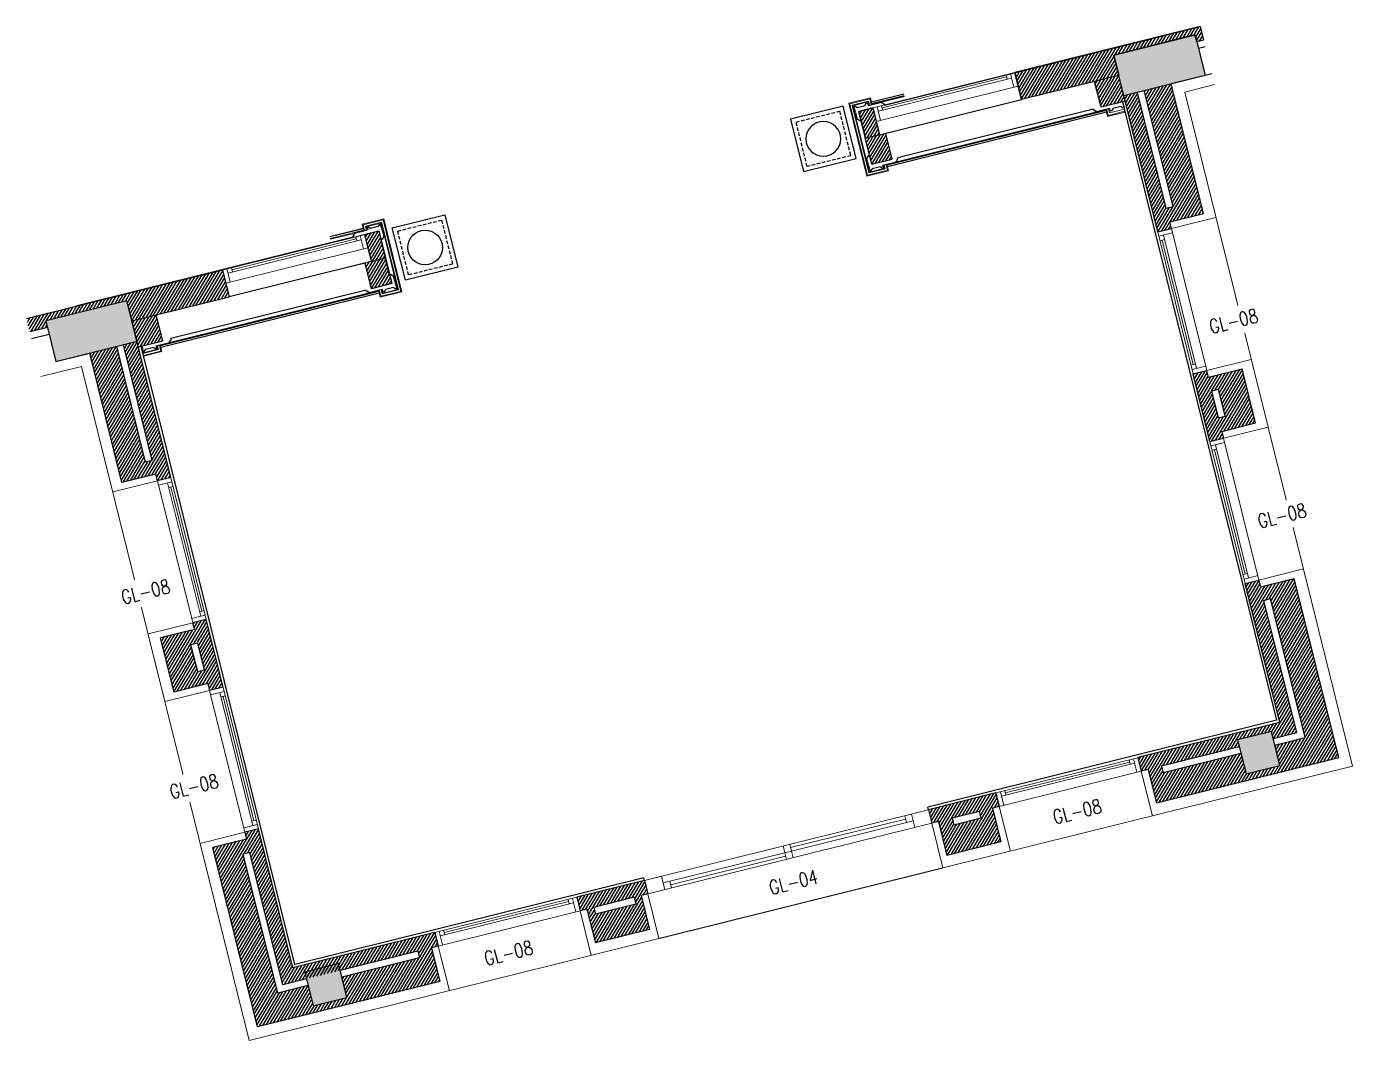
# Model space of a CAD drawing. Header units: inches. Extents: x 122939 to 389145, y 29603 to 574065.
# Drawn here: x 346258 to 355775, y 457608 to 464887 of the extents above; entities that cross this region are included whole.
import ezdxf
from ezdxf.enums import TextEntityAlignment as Align

# ---------------------------------------------------------------- set-up
doc = ezdxf.new("R2010")
doc.units = ezdxf.units.IN
doc.header["$MEASUREMENT"] = 0
doc.set_wipeout_variables(frame=1)
doc.linetypes.add('HIDDEN', pattern=[0.375, 0.25, -0.125])
for name, color, linetype, lineweight in [('A-DOOR', 134, 'Continuous', 18), ('A-GLAZ', 134, 'Continuous', 18), ('A-GLAZ-IDEN', 3, 'Continuous', 18), ('A-WALL-TILE', 8, 'Continuous', 9), ('GRC Hatch', 253, 'Continuous', 0), ('Marble', 6, 'Continuous', 0), ('XREF-V2-FF_COLS$0$A-COLS-PATT', 253, 'Continuous', 20)]:
    doc.layers.add(name, color=color, linetype=linetype, lineweight=lineweight)
for name, color, linetype in [('A-Plaster', 2, 'Continuous'), ('A-WALL', 7, 'Continuous'), ('column', 3, 'Continuous'), ('CQ Wall hatch_CHB', 8, 'Continuous'), ('gypsum', 31, 'Continuous'), ('Layer1', 1, 'Continuous'), ('Layer2', 2, 'Continuous'), ('Layer7', 8, 'Continuous')]:
    doc.layers.add(name, color=color, linetype=linetype)
doc.styles.add('TXT2', font='romans.shx', dxfattribs={"width": 0.9})
pattern_1 = [(238.9714232829852, (335559.538989674, 356396.1628943492), (16.06706840326385, -9.664978682068586), [])]
pattern_2 = [(238.9714232829857, (335559.538989674, 356396.1628943492), (16.06706840326394, -9.66497868206845), [])]

# ---------------------------------------------------------------- blocks, each defined once
blk = doc.blocks.new('TAG-WIN')
at = {"color": 1}
blk.add_wipeout([(-3.3414880591262914, -7.105427357601002e-15), (3.3414880591262026, -7.105427357601002e-15), (4.503754163611903, 2.0131039448843), (3.3414880591262026, 3.999999999999993), (-3.3414880591262914, 3.999999999999993), (-4.496188597505579, 1.999999999999993)], dxfattribs=at)
at = {"color": 2, "style": 'TXT2', "width": 0.8}
blk.add_attdef('AW01', text='', height=2, dxfattribs=at).set_placement((0, 1.999999999999993), align=Align.MIDDLE)
blk = doc.blocks.new('post top')
at = {"layer": 'Layer7'}
h = blk.add_hatch(dxfattribs=at)
h.set_pattern_fill('ANSI31', color=256, scale=100, angle=-1.27e-14, style=0)
h.set_pattern_definition([(44.99999999999999, (-32364.03618906011, 157002.8408459602), (-8.838834764831839, 8.838834764831846), [])])
edge = h.paths.add_edge_path()
edge.add_arc((-10307.37570355419, 1295.741312117155), 125, -1.27e-14, 360)
at = {"layer": 'Layer1', "linetype": 'HIDDEN', "ltscale": 100, "elevation": -3.156307375e-07}
blk.add_lwpolyline([(-10469.87570355422, 1133.24131211713), (-10469.87570355422, 1458.241312117181), (-10144.87570355417, 1458.241312117181), (-10144.87570355417, 1133.24131211713)], close=True, dxfattribs=at)
at = {"layer": 'Layer2', "elevation": -3.156307375e-07}
blk.add_lwpolyline([(-10501.55705175451, 1101.559963916836), (-10501.55705175451, 1489.922660317476), (-10113.19435535387, 1489.922660317476), (-10113.19435535387, 1101.559963916836)], close=True, dxfattribs=at)
at = {"layer": 'Layer7'}
blk.add_circle((-10307.37570355419, 1295.741312117155, -3.156307375e-07), 125, dxfattribs=at)

msp = doc.modelspace()

# ---------------------------------------------------------------- hatches: boundary and pattern name
at = {"layer": 'CQ Wall hatch_CHB'}
h = msp.add_hatch(dxfattribs=at)
h.set_pattern_fill('ANSI31', color=8, scale=150, angle=180)
h.set_pattern_definition(pattern_2)
h.paths.add_polyline_path([(353399.9041317679, 464361.9656484124), (353351.6165471743, 464556.0489016162), (354681.0954052192, 464886.8209891771), (354705.239197516, 464789.7793625761), (354656.7183840204, 464777.707466379), (354644.6475191404, 464826.2241346836), (354062.6526356657, 464681.4247936548), (354098.6046695387, 464535.8011585145)])
h = msp.add_hatch(dxfattribs=at)
h.set_pattern_fill('ANSI31', color=8, scale=150, angle=180)
h.set_pattern_definition([(238.9714232829857, (268169.3987121587, 425137.9348169903), (16.06706840326394, -9.66497868206844), [])])
h.paths.add_polyline_path([(353924.1851912073, 464492.4034404657), (354098.8678662413, 464535.8641940778), (354144.9046166045, 464350.8277638502), (353970.2219415706, 464307.3670102383)])
h = msp.add_hatch(dxfattribs=at)
h.set_pattern_fill('ANSI31,_O', color=8, scale=149.9999999999999, angle=179.9999999999995)
h.set_pattern_definition(pattern_1)
h.paths.add_polyline_path([(354511.8369865494, 463497.196697865), (354705.9202397586, 463545.4842824603), (354474.6936621714, 464474.8285803722), (354280.6107657058, 464426.5395619548)])
h.paths.add_polyline_path([(354837.3091063284, 461980.9211947753), (355080.160065996, 462041.3421021179), (354983.5820291589, 462429.5078950587), (354740.7339569339, 462369.0877061065), (354764.8797790055, 462272.04658451), (354813.3985639461, 462284.1179760052), (354861.9315866645, 462090.095787391), (354813.1673423275, 462077.9633260137)])
h.paths.add_polyline_path([(354235.0227176357, 459638.5816721398), (354259.1711472422, 459541.521406708), (354307.6919605428, 459553.593302856), (354368.0467147938, 459311.0082336292), (355678.3690749113, 459637.0244964358), (355357.8218553966, 460925.365714716), (355163.7386021874, 460877.0781301209), (355435.9971600292, 459782.8183744838), (355217.3850437545, 459728.4276696155), (355253.5299481306, 459583.1543142301), (355010.9269518261, 459522.7905320119), (354974.78204745, 459668.0638873977), (354416.805662521, 459529.2163264451), (354404.7334079167, 459577.7370505608), (354962.7108682147, 459716.5848790634), (354950.5667541734, 459765.3944201439), (355193.4392430693, 459825.7967022519), (355205.5769205696, 459777.011492649), (355375.1487002672, 459819.1804900277), (355139.1064435323, 460767.9011295555), (355187.6272568331, 460779.9730257033), (355163.7386021874, 460877.0781301209), (355115.0900408325, 460864.9744504734), (355103.1455342807, 460913.5269580906), (355006.1133911371, 460889.3855252619), (355254.2182238671, 459892.1637830193)])
h.paths.add_polyline_path([(354378.3713672882, 463412.4663972916), (354475.3884278522, 463436.6040775987), (354463.3147256667, 463485.1244415604), (354511.8369865494, 463497.1966978651), (354487.457433032, 463594.1796674752), (354439.169127333, 463582.1656188234), (354232.0900415896, 464414.4673073505), (354135.0708691208, 464390.3283404891)])
h.paths.add_polyline_path([(354728.9057080431, 462417.6691384327), (354631.8878691479, 462393.5312644776), (354752.6058009199, 461908.3228752774), (354849.6282540895, 461932.4618972561)])
h = msp.add_hatch(dxfattribs=at)
h.set_pattern_fill('ANSI31', color=8, scale=150, angle=180)
h.set_pattern_definition(pattern_2)
h.paths.add_polyline_path([(352231.0513158573, 464277.2541704561), (352332.6794678552, 464302.539082501), (352380.9679149588, 464108.4523625919), (352279.339762961, 464083.1674505468)])
h = msp.add_hatch(dxfattribs=at)
h.set_pattern_fill('ANSI31', color=8, scale=150, angle=180)
h.set_pattern_definition([(238.9714232829857, (289538.5417782149, 430454.5438571366), (16.06706840326394, -9.66497868206844), [])])
h.paths.add_polyline_path([(352279.6517930784, 464081.9133017506), (352425.2146677678, 464118.1290983693), (352470.9393880958, 463934.3468166951), (352325.3765134066, 463898.131020076)])
h = msp.add_hatch(dxfattribs=at)
h.set_pattern_fill('ANSI31', color=8, scale=150, angle=180)
h.set_pattern_definition([(238.9714232829857, (335074.5968475884, 356275.510110957), (16.06706840326394, -9.66497868206845), [])])
h.paths.add_polyline_path([(348786.0740063544, 463420.1496521183), (348683.9143075155, 463394.7324921198), (348732.2027546192, 463200.6457722106), (348834.3624534581, 463226.062932209)])
h = msp.add_hatch(dxfattribs=at)
h.set_pattern_fill('ANSI31', color=8, scale=150, angle=180)
h.set_pattern_definition([(238.9714232829857, (285948.0015940021, 429561.2235421783), (16.06706840326394, -9.66497868206844), [])])
h.paths.add_polyline_path([(348689.1116088654, 463188.5929867922), (348834.6744835544, 463224.8087834111), (348880.3992038825, 463041.0265017365), (348734.8363291934, 463004.8107051175)])
h = msp.add_hatch(dxfattribs=at)
h.set_pattern_fill('ANSI31', color=8, scale=150, angle=180)
h.set_pattern_definition(pattern_2)
h.paths.add_polyline_path([(347713.2643778176, 462947.1393115812), (347664.9767932246, 463141.2225647852), (346257.8822161626, 462791.1398178244), (346282.0260084587, 462694.0981912229), (346408.1625409717, 462725.4807468192), (346396.0916760913, 462773.9974151236), (346978.0865595656, 462918.7967561524), (347014.5638400466, 462773.3038014788)])
h = msp.add_hatch(dxfattribs=at)
h.set_pattern_fill('ANSI31', color=8, scale=150, angle=180)
h.set_pattern_definition([(238.9714232829857, (261259.7794486712, 423418.8356976717), (16.06706840326394, -9.66497868206844), [])])
h.paths.add_polyline_path([(347014.5659277197, 462773.3043211476), (347189.2486027539, 462816.7650747594), (347235.2853531171, 462631.7286445321), (347060.6026780832, 462588.2678909199)])
h = msp.add_hatch(dxfattribs=at)
h.set_pattern_fill('ANSI31,_O', color=8, scale=149.9999999999999, angle=179.9999999999995)
h.set_pattern_definition(pattern_1)
h.paths.add_polyline_path([(347788.574621773, 459042.1498263386), (347594.4913685637, 458993.8622417442), (347915.053216291, 457705.46375974), (349224.8513066646, 458031.3488217723), (349164.4862041852, 458273.9724239737), (349067.4447465222, 458249.8279526585), (349079.7825680917, 458201.3530878216), (348521.524758778, 458062.457968022), (348557.6701684601, 457917.1825817139), (348145.5064088222, 457814.6308462305), (348315.0664586793, 457856.8216671171), (348278.9221192289, 458002.0927519572), (348060.8470943391, 457947.8356746216), (347812.726856986, 458945.1103003196), (347860.9885125745, 458957.1177184681), (347836.8447202782, 459054.1593450702)])
h.paths.add_polyline_path([(346942.5904698385, 461613.9809878545), (347184.9624414861, 461674.282723789), (347160.8166320048, 461771.3238485192), (347112.2958242488, 461759.2519537498), (346905.462630322, 462591.5491038194), (346711.4494322403, 462542.9799541332)])
h.paths.add_polyline_path([(347414.3347955351, 460546.2920066806), (347220.2515423263, 460498.0044220866), (347316.830296076, 460109.8388075113), (347559.1911753714, 460170.1377836877), (347535.047384488, 460267.1794106411), (347486.7857274857, 460255.1719921414), (347438.4981428924, 460449.2552453452), (347486.7577489146, 460461.2621535652), (347462.6159863929, 460558.3042851712)])
h = msp.add_hatch(dxfattribs=at)
h.set_pattern_fill('ANSI31,_O', color=8, scale=149.9999999999999, angle=179.9999999999995)
h.set_pattern_definition(pattern_1)
h.paths.add_polyline_path([(347922.065165531, 459126.886328085), (347825.0235302165, 459102.742533621), (348097.2919920546, 458008.444093657), (348679.5338722975, 458153.3094547509), (348679.5374339308, 458153.2940119068), (349213.0073759421, 458286.0444093071), (349188.8628667337, 458383.0858575387), (348170.1925028747, 458129.6146107833)])
h.paths.add_polyline_path([(347547.8253392936, 460631.0285084276), (347450.7837060685, 460606.8847144828), (347571.5062514407, 460121.6774731393), (347668.5478853399, 460145.8212672516)])
h.paths.add_polyline_path([(347197.266427293, 461625.8196540016), (347294.3080591027, 461649.9634475941), (347051.0250578457, 462627.7648420355), (346953.9834273947, 462603.6210487812)])
h = msp.add_hatch(dxfattribs=at)
h.set_pattern_fill('ANSI31,_O', color=8, scale=149.9999999999999, angle=179.9999999999995)
h.set_pattern_definition(pattern_1)
h.paths.add_polyline_path([(352912.6606363052, 459154.9875921503), (352900.5883817011, 459203.5083162664), (353094.6688698399, 459251.8070140038), (353106.7411244442, 459203.286289887)], flags=16)
h.paths.add_polyline_path([(353252.0729213505, 459033.3356712133), (353191.713440609, 459275.9397377177), (353240.2342539101, 459288.011633866), (353216.0876971531, 459385.0643717173), (352730.8823287294, 459264.3342990151), (352755.0261210254, 459167.2926724141), (352803.546934327, 459179.3645685627), (352863.9057965592, 458936.7683428159)])
h = msp.add_hatch(dxfattribs=at)
h.set_pattern_fill('ANSI31,_O', color=8, scale=149.9999999999999, angle=179.9999999999995)
h.set_pattern_definition(pattern_1)
h.paths.add_polyline_path([(350728.992592086, 458405.5891845859), (350668.6311490861, 458648.2011380359), (350717.1519623866, 458660.2730341846), (350693.0081700903, 458757.3146607854), (350644.4893190457, 458745.2348777014), (350207.7996787491, 458636.5956101495), (350231.9441879577, 458539.5541619163), (350620.3732179049, 458636.1858927697), (350632.4454725095, 458587.6651686535), (350341.0596707621, 458515.1677328919), (350328.9854561035, 458563.6978650284), (350280.4646428028, 458551.6259688802), (350292.5384080994, 458503.0945830074), (350340.8274265166, 458309.0116865421)])
at = {"layer": 'GRC Hatch'}
h = msp.add_hatch(color=256, dxfattribs=at)
h.dxf.hatch_style = 1
h.paths.add_polyline_path([(354062.652635666, 464681.4247936544), (354644.9101424437, 464826.2894749164), (354717.3406035933, 464535.1682757642), (354135.0830968153, 464390.3035945027)])
h = msp.add_hatch(color=256, dxfattribs=at)
h.dxf.hatch_style = 1
h.paths.add_polyline_path([(346468.7945953937, 462482.9440035395), (347051.0521021229, 462627.8086847888), (346978.6222194051, 462918.9275590383), (346396.3647126756, 462774.0628777887)])
at = {"layer": 'XREF-V2-FF_COLS$0$A-COLS-PATT'}
for points in [[(355011.1946573068, 459522.8331550056), (355253.7987238111, 459583.1926357472), (355193.4392430693, 459825.7967022518), (354950.8351765651, 459765.4372215102)], [(348315.3229270691, 457856.9094556094), (348557.9269935735, 457917.2689363512), (348497.5675128318, 458159.8730028559), (348254.9634463274, 458099.5135221144)]]:
    msp.add_hatch(color=256, dxfattribs=at).paths.add_polyline_path(points)

# ---------------------------------------------------------------- linework, layer by layer
at = {"layer": 'A-DOOR'}
for p, q in [((352573.131450294, 459173.5615599248, -1.916740496246103e-07), (352561.0595541304, 459222.0823732226, -1.916740496246103e-07)), ((351742.2305272075, 458992.5970062296, 1.124836122532325e-06), (352567.0955022123, 459197.8219665738, -1.916740496246103e-07)), ((351748.2664752891, 458968.3365995804, 1.124836122532325e-06), (351736.1945791258, 459016.8574128778, 1.124836122532325e-06)), ((350880.9388608735, 458726.7850773549, -1.916740496244456e-07), (351705.7926982358, 458932.0072666731, -1.916740496246103e-07)), ((351711.8286463177, 458907.7468600244, -1.916740496246103e-07), (351699.7567501543, 458956.2676733221, -1.916740496246103e-07)), ((350886.9748089552, 458702.5246707067, -1.916740496244456e-07), (350874.9029127918, 458751.0454840034, -1.916740496244456e-07))]:
    msp.add_line(p, q, dxfattribs=at)
at = {"layer": 'A-DOOR', "color": 9, "linetype": 'HIDDEN'}
msp.add_line((350796.8224295208, 458340.0519338389, 1.466681579672572e-07), (352834.6965881374, 458847.0715721598, 1.124836122511044e-06), dxfattribs=at)
at = {"layer": 'A-DOOR', "elevation": 1.466518336033709e-07}
msp.add_lwpolyline([(350717.1519623902, 458660.2730341692), (350693.0041586415, 458757.3307840827), (352730.8783172838, 459264.3504223006), (352755.0261210322, 459167.2926723872)], close=True, dxfattribs=at)
for points in [[(352609.57628405, 459234.1706819194), (352621.6522523688, 459185.6335012607), (351699.7456619916, 458956.2647034172), (351687.6696936726, 459004.801884076)], [(352609.57628405, 459234.1706819189), (352633.7240877952, 459137.1129320213)], [(350826.3780273391, 458738.9899552017), (351748.2734800731, 458968.3559820182), (351760.3494483926, 458919.8188013596)], [(350693.0081700902, 458757.3146607868), (350814.3102033581, 458787.4944011609), (350838.4539956583, 458690.452774543)]]:
    msp.add_lwpolyline(points, dxfattribs=at)
at = {"layer": 'A-GLAZ'}
for p, q in [((353351.6175271282, 464556.0448509348), (352332.6794678549, 464302.5390825008)), ((353288.5404527666, 464540.3514545553), (353296.3871852726, 464508.8129259123)), ((353320.0789814091, 464548.1981870623), (353344.2217675467, 464451.1606046219)), ((353375.7603132662, 464459.0072684939), (352356.8222539924, 464205.5015000608)), ((353327.9257309921, 464516.659589785), (352372.0647290049, 464278.847286365)), ((353292.4638360952, 464524.5821215993), (352399.6798913943, 464302.4632831925)), ((352364.2179964979, 464310.3858150078), (352388.3607826352, 464213.3482325673)), ((352395.7565251407, 464318.232547514), (352403.6032576476, 464286.6940188713)), ((348683.9152874692, 463394.7284414392), (347664.9772281952, 463141.2226730054)), ((354631.6244783396, 462393.4657332905, 1.466559146943414e-07), (354378.1106215931, 463412.4017802057, 1.466559146943414e-07)), ((354385.9573540793, 463380.8632515568, 1.466559146943414e-07), (354482.9991058753, 463405.0070749691, 1.466559146943414e-07)), ((354728.6661649225, 462417.6092845085, 1.466559146942465e-07), (354475.1523081754, 463436.5453314234, 1.466559146942465e-07)), ((348708.0580736069, 463297.6908589974), (347689.1200143331, 463044.1850905637)), ((348660.2234913321, 463355.3431802894), (347704.3624893447, 463117.5308768689)), ((348624.7615964358, 463363.2657121039), (347731.9776517347, 463141.1468736966)), ((348620.838213107, 463379.0350450599), (348628.6849456134, 463347.4965164172)), ((348652.3767417494, 463386.8817775665), (348676.519527888, 463289.8441951257)), ((354393.8040865653, 463349.3247229092, 1.466559146943414e-07), (354425.3426152138, 463357.1714553956, 1.466559146943414e-07)), ((354631.7002776911, 462460.4661568297, 1.466559146943414e-07), (354409.5733508896, 463353.2480891524, 1.466559146943414e-07)), ((354655.3162745011, 462432.8509944243, 1.466559146943414e-07), (354417.4958827278, 463388.7099840433, 1.466559146943414e-07)), ((347696.5157568381, 463149.0694055118), (347720.6585429762, 463052.0318230704)), ((347728.0542854815, 463156.9161380191), (347735.901017988, 463125.3776093757)), ((354615.9309447324, 462456.5427735102, 1.466559146943414e-07), (354647.4694733813, 462464.3895059968, 1.466559146943414e-07)), ((354623.7776772192, 462425.0042448627, 1.466559146943414e-07), (354720.8192472769, 462449.1480230583, 1.466559146943414e-07)), ((354752.3434200311, 461908.2575953564, 1.466640768762863e-07), (355005.8491884643, 460889.3195360832, 1.466640768762863e-07)), ((354760.1900839031, 461876.7190496367, 1.466640768762863e-07), (354857.2316539449, 461900.8628278956, 1.466640768762863e-07)), ((354791.7286811802, 461884.5657992198, 1.466640768762863e-07), (355029.5409846007, 460928.7047972323, 1.466640768762863e-07)), ((354849.3849866536, 461932.4016287317, 1.466640768761915e-07), (355102.8907550865, 460913.4635694587, 1.466640768761915e-07)), ((354768.0368164091, 461845.1805209946, 1.466640768762863e-07), (354799.5753450527, 461853.0272535009, 1.466640768762863e-07)), ((354783.8061493655, 461849.1039043231, 1.466640768762863e-07), (355005.9249877727, 460956.3199596227, 1.466640768762863e-07)), ((347450.5401060679, 460606.8238512145, 1.466559146942465e-07), (347197.0343376345, 461625.7619104884, 1.466559146942465e-07)), ((347301.9226367637, 461618.3674152202, 1.466559146943414e-07), (347204.8808849836, 461594.2235917463, 1.466559146943414e-07)), ((347508.1964115411, 460654.6596807264, 1.466559146943414e-07), (347270.384108121, 461610.5206827134, 1.466559146943414e-07)), ((347309.7693692701, 461586.8288865782, 1.466559146943414e-07), (347278.2308406269, 461578.9821540705, 1.466559146943414e-07)), ((347547.5816726904, 460630.9678845903, 1.466559146943414e-07), (347294.0759042572, 461649.9059438637, 1.466559146943414e-07)), ((347516.1189433559, 460690.121575623, 1.466559146943414e-07), (347294.000104949, 461582.9055203244, 1.466559146943414e-07)), ((354990.1557234511, 460952.3965933687, 1.466640768762863e-07), (355021.694252094, 460960.2433258756, 1.466640768762863e-07)), ((354998.0024559575, 460920.8580647257, 1.466640768762863e-07), (355095.0442077382, 460945.0018881997, 1.466640768762863e-07)), ((347539.7350088179, 460662.5064303093, 1.466559146943414e-07), (347442.693438776, 460638.3626520515, 1.466559146943414e-07)), ((347531.8882763121, 460694.0449589526, 1.466559146943414e-07), (347500.3497476683, 460686.1982264461, 1.466559146943414e-07)), ((347571.2589673832, 460121.6162052865, 1.466640768761915e-07), (347824.7728241299, 459102.6801583713, 1.466640768761915e-07)), ((347676.1474550867, 460114.2212449329, 1.466640768762863e-07), (347579.105885029, 460090.0774667369, 1.466640768762863e-07)), ((347644.6088578044, 460106.3744953701, 1.466640768762863e-07), (347882.4292495781, 459150.5155057519, 1.466640768762863e-07)), ((347683.9941875729, 460082.6827162846, 1.466640768762863e-07), (347652.4556589246, 460074.8359837985, 1.466640768762863e-07)), ((347668.2248546145, 460078.7593329656, 1.466640768762863e-07), (347890.3517814162, 459185.9774006426, 1.466640768762863e-07)), ((347668.3006539659, 460145.7597565042, 1.466640768762863e-07), (347921.8145107124, 459126.8237095894, 1.466640768762863e-07)), ((354235.0283611063, 459638.5589891495, 1.124836122511044e-06), (353216.0903018326, 459385.0532207153, 1.124836122511044e-06)), ((354211.3365649694, 459599.1737279996, 1.124836122511044e-06), (353255.4755629815, 459361.3614245793, 1.124836122511044e-06)), ((354175.8746700724, 459607.0962598145, 1.124836122511044e-06), (353283.0907253714, 459384.9774214074, 1.124836122511044e-06)), ((354171.9512867439, 459622.8655927709, 1.124836122511044e-06), (354179.7980192505, 459591.3270641275, 1.124836122511044e-06)), ((354203.4898153862, 459630.7123252773, 1.124836122511044e-06), (354227.6335936446, 459533.6707552348, 1.124836122511044e-06)), ((354259.1723131837, 459541.5174023003, 1.124836122510973e-06), (353240.2342539102, 459288.0116338667, 1.124836122510973e-06)), ((353279.1673591182, 459400.7466857294, 1.124836122511044e-06), (353287.0140916252, 459369.2081570859, 1.124836122511044e-06)), ((353247.6288304752, 459392.8999532225, 1.124836122511044e-06), (353271.7726539496, 459295.8582014414, 1.124836122511044e-06)), ((347913.9677782264, 459158.3622382381, 1.466640768762863e-07), (347816.9260264303, 459134.218414826, 1.466640768762863e-07)), ((347906.1210457404, 459189.900766886, 1.466640768762863e-07), (347874.5825170917, 459182.0540343995, 1.466640768762863e-07)), ((350207.8010433843, 458636.5916551778, 1.124836122511044e-06), (349188.8629841104, 458383.0858867447, 1.124836122511044e-06)), ((350231.9450767597, 458539.5500885551, 1.12483612251095e-06), (349213.0070174857, 458286.044320122, 1.12483612251095e-06)), ((350184.1092472477, 458597.2063940295, 1.124836122511044e-06), (349228.2482452604, 458359.394090608, 1.124836122511044e-06)), ((350148.6473523511, 458605.1289258429, 1.124836122511044e-06), (349255.8634076496, 458383.0100874367, 1.124836122511044e-06)), ((350144.7239690219, 458620.8982587995, 1.124836122511044e-06), (350152.5707015282, 458589.3597301557, 1.124836122511044e-06)), ((350176.262497665, 458628.7449913057, 1.124836122511044e-06), (350200.4062759226, 458531.7034212635, 1.124836122511044e-06)), ((349220.4015127539, 458390.9326192514, 1.124836122511044e-06), (349244.5453362277, 458293.8908674715, 1.124836122511044e-06)), ((349251.9400413962, 458398.7793517577, 1.124836122511044e-06), (349259.7867739031, 458367.2408231147, 1.124836122511044e-06))]:
    msp.add_line(p, q, dxfattribs=at)
at = {"layer": 'A-Plaster'}
for p, q in [((352730.8823287293, 459264.3342990165, 1.466681579672573e-07), (352726.0535702701, 459283.7426243368, 1.466518336033709e-07)), ((350693.00817009, 458757.3146607868, 1.466518336033709e-07), (350688.1794116306, 458776.7229861073, -1.466596427898901e-07))]:
    msp.add_line(p, q, dxfattribs=at)
at = {"layer": 'A-WALL'}
for p, q in [((354681.0954052196, 464886.8209891769), (353351.6165471742, 464556.0489016162)), ((354669.3831795836, 464780.8584460593, 1.42935422585987e-07), (354656.9810073241, 464777.7728066121, 1.465747683136736e-07)), ((354717.3110936644, 464741.2585492744, 1.324136814793755e-07), (354669.0529034722, 464729.2519933108, 1.46574768313651e-07)), ((353351.6165471746, 464556.0489016163), (353399.9041317679, 464361.9656484124)), ((354098.6046695387, 464535.8011585145, 1.466518336033709e-07), (353399.9041317679, 464361.9656484124)), ((354378.1126940062, 463412.4020398169, 1.699578819121427e-07), (354098.6124169009, 464535.8030860458, 1.466440241626346e-07)), ((354765.5986782578, 464547.1752960708, 1.231765243609188e-07), (354474.4737984526, 464474.7439191807, 1.879849087900942e-07)), ((354705.6864907134, 463545.4261260941, 1.46655914693839e-07), (354474.4737984526, 464474.7439191807, 1.466681579672627e-07)), ((352380.9670524495, 464108.4558292911), (353399.9041318301, 464361.9656481622)), ((354438.9386364429, 463582.1082730815, 1.70939750959474e-07), (354231.8698512188, 464414.3839754688, 1.738680386397391e-07)), ((354487.4594446716, 463594.1801679675, 1.46647752511888e-07), (354280.3906600719, 464426.4558705108, 1.46651833603371e-07)), ((352332.6794678548, 464302.5390825002), (352231.0513158573, 464277.2541704561)), ((352231.0513158571, 464277.254170457), (352279.3389004507, 464083.1709172528)), ((352332.6794678548, 464302.5390825002), (352380.9670524484, 464108.4558292968)), ((352325.3765133751, 463898.131020202, -1.395112052097963e-08), (352278.2139146265, 464087.692595332, -1.395112052098024e-08)), ((352380.9670524484, 464108.4558292968), (352279.3389004508, 464083.1709172522)), ((352470.9393880652, 463934.346816822, -1.395112052097963e-08), (352425.2146677364, 464118.1290984959, -1.395112052097963e-08)), ((352325.3765133751, 463898.131020202, -1.395112052097963e-08), (352470.9393880652, 463934.346816822, -1.395112052097963e-08)), ((354438.936619731, 463582.1077713261, 1.466559146943414e-07), (354487.457433032, 463594.1796674752, 1.466559146943414e-07)), ((354463.0804120272, 463485.0661447239, 1.466559146943414e-07), (354705.6864907134, 463545.4261260941, 1.46655914693839e-07)), ((348683.9143075156, 463394.732492119), (348786.0740063692, 463420.1496521215, 1.020358264749333e-07)), ((348683.9143075156, 463394.732492119), (348732.201892109, 463200.6492389151)), ((348786.0740063692, 463420.1496521215, 1.020358264749333e-07), (348834.3615909629, 463226.0663989171, 1.020358264749333e-07)), ((354378.1106815738, 463412.4015391268, 1.466559146943414e-07), (354475.1523081754, 463436.5453314234, 1.466559146943414e-07)), ((354475.1523081754, 463436.5453314234, 1.466559146942465e-07), (354463.0804120272, 463485.0661447239, -8.315120498512484e-07)), ((348732.201892109, 463200.6492389151), (348834.3615909629, 463226.0663989171, 1.020358264749333e-07)), ((346257.8822161626, 462791.1398178231, 1.18499931526907e-07), (347664.9772281958, 463141.2226730046)), ((347664.9772281955, 463141.2226730044), (347713.2648127891, 462947.1394198007)), ((348732.2018920476, 463200.6492391604), (347713.2648127891, 462947.1394198007)), ((347014.5659277198, 462773.3043211473, 1.466518336033709e-07), (347713.264812667, 462947.1394200304)), ((346408.4349992515, 462725.5485338753, 2.567062892969843e-06), (346282.0260084835, 462694.0981911249, 2.604156880286452e-06)), ((347294.0739520546, 461649.9052021577, 1.699511134796947e-07), (347014.5736748885, 462773.3062486296, 1.466596427870297e-07)), ((346420.5068953689, 462677.0277206992, 2.567062892964379e-06), (346294.0979046001, 462645.577377951, 2.604156880280917e-06)), ((346517.3024977701, 462495.0131801157, 1.457450696697168e-07), (346711.1436702874, 462543.240535445, 1.67319032891224e-07)), ((346942.3563627999, 461613.9227424199, 1.466681579672598e-07), (346711.1436702874, 462543.240535445, 1.466681579672492e-07)), ((347112.2958242488, 461759.2519537498, 1.466559146943414e-07), (346905.2270395168, 462591.5276562607, 1.46651833603371e-07)), ((347160.8166320048, 461771.3238485192, 1.689415182358031e-07), (346953.7478483699, 462603.5995513026, 1.738680386397391e-07)), ((354631.6204341839, 462393.4647271109, 1.466559146943414e-07), (354728.6620607857, 462417.6085194079, 1.466559146944362e-07)), ((354752.3393758752, 461908.2565891779, 1.466640768762863e-07), (354631.6204341839, 462393.4647271109, 1.466559146943414e-07)), ((354740.733956934, 462369.0877061065, 1.466559146943414e-07), (354728.6620607857, 462417.6085194079, 1.466559146943032e-07)), ((354740.733956934, 462369.0877061065, 1.466559146943414e-07), (354983.3400455163, 462429.4476899384, 1.466559146943414e-07)), ((355079.9151949107, 462041.2811786063, 1.466640768762865e-07), (354983.3400455163, 462429.4476899384, 1.466640768762865e-07)), ((354764.8777506449, 462272.0460798569, 1.466559146943414e-07), (354813.398563946, 462284.1179760058, 1.466559146943414e-07)), ((354813.1673423277, 462077.9633260129, 1.577443686979141e-07), (354764.8797790057, 462272.0465845097, 1.634804274760669e-07)), ((354861.6881477484, 462090.0352201996, 1.466654925893703e-07), (354813.4005856491, 462284.1184790007, 1.466539190486315e-07)), ((354813.1653126188, 462077.9628210256, 1.466640768762863e-07), (354861.6861259195, 462090.0347171734, 1.466640768762863e-07)), ((354837.3091063284, 461980.9211947756, 1.466640768762865e-07), (355079.9151949107, 462041.2811786063, 1.466640768762865e-07)), ((354837.3091063284, 461980.9211947756, 1.466640768762863e-07), (354849.3810024768, 461932.4003814743, 1.466640768762482e-07)), ((354752.3393758752, 461908.2565891779, 1.466640768762863e-07), (354849.3810024768, 461932.4003814743, 1.466640768763812e-07)), ((347160.8186491887, 461771.3243503908, 1.466559146943414e-07), (347112.2978358881, 461759.2524542426, 1.466559146943414e-07)), ((347184.962441486, 461674.2827237889, 1.466559146943414e-07), (346942.3563627999, 461613.9227424199, 1.46655914693839e-07)), ((347197.0343376345, 461625.7619104884, 1.466559146942465e-07), (347184.962441486, 461674.2827237889, -8.315120498512484e-07)), ((347294.0759642362, 461649.9057027848, 1.466559146943414e-07), (347197.0343376345, 461625.7619104884, 1.466559146943414e-07)), ((355114.9626512352, 460864.9427561573, 1.466640768762863e-07), (355357.5687497139, 460925.3027424508, 1.466640768762834e-07)), ((355678.1135865306, 459636.9304786624, 1.466681579672573e-07), (355357.5687499644, 460925.3027425131, 1.466640768762834e-07)), ((355005.8491284848, 460889.319777162, 1.466640768762863e-07), (355102.8907550865, 460913.4635694587, 1.466640768762863e-07)), ((355253.9646203853, 459892.0728987303, 1.466681579673441e-07), (355005.8511607097, 460889.3202827757, 1.508641393364382e-07)), ((355102.8907550865, 460913.4635694587, 1.466640768761915e-07), (355114.9626512352, 460864.9427561573, -8.315038876693034e-07)), ((355139.1064435325, 460767.9011295556, 1.466640768762863e-07), (355187.6272568332, 460779.9730257035, 1.466640768762863e-07)), ((355375.1500520463, 459819.1750567951, 1.466674482126252e-07), (355139.1084851412, 460767.9016375046, 1.502687208501092e-07)), ((355435.7427487333, 459782.7261472724, 1.466681579672573e-07), (355187.6292890582, 460779.9735313177, 1.46655914694342e-07)), ((347462.6159863929, 460558.3042851712, 1.466559146943414e-07), (347220.0098978106, 460497.9443013398, 1.466559146943414e-07)), ((347547.5857168466, 460630.9688907694, 1.466559146943414e-07), (347450.5440902446, 460606.8250984721, 1.466559146944362e-07)), ((347462.6159863929, 460558.3042851712, 1.466559146943414e-07), (347450.5440902446, 460606.8250984721, 1.466559146943032e-07)), ((347668.304698122, 460145.7607626834, 1.466640768762863e-07), (347547.5857168466, 460630.9688907694, 1.466559146943414e-07)), ((347316.5850867894, 460109.7777998568, 1.466640768762865e-07), (347220.0098978106, 460497.9443013398, 1.466640768762865e-07)), ((347486.5245493592, 460255.1070114637, 1.466654925893703e-07), (347438.2369422714, 460449.1902590721, 1.466539190486315e-07)), ((347486.7597772753, 460461.2626582176, 1.466559146943414e-07), (347438.2389639742, 460449.1907620696, 1.466559146943414e-07)), ((347535.0453547796, 460267.1789056529, 1.577443686979141e-07), (347486.7577489148, 460461.2621535654, 1.634804274760669e-07)), ((347535.047384488, 460267.1794106411, 1.466640768762863e-07), (347486.5265711877, 460255.1075144932, 1.466640768762863e-07)), ((347559.1911753714, 460170.1377836877, 1.466640768762865e-07), (347316.5850867894, 460109.7777998568, 1.466640768762865e-07)), ((347559.1911753714, 460170.1377836877, 1.466640768762863e-07), (347571.2630715198, 460121.616970387, 1.466640768762482e-07)), ((347668.304698122, 460145.7607626834, 1.466640768762863e-07), (347571.2630715198, 460121.616970387, 1.466640768763812e-07)), ((355253.9646203857, 459892.0728987315, 1.466681579672573e-07), (354235.027354945, 459638.5630333099, 1.124852446874889e-06)), ((355205.3197233294, 459776.9475330104, -0.0831124705719373), (355375.1566351966, 459819.1824632803, -0.01846572284155457)), ((355217.3861861691, 459728.4253682338, -0.0831124705719373), (355435.7427487333, 459782.7261472724, 1.466681579672573e-07)), ((355375.1566351966, 459819.1824632803, -0.01846572284155474), (355375.1500520463, 459819.1750567951, 1.466674482126247e-07)), ((354962.7175081322, 459716.5574215912, -0.1779822485811242), (354404.7336957488, 459577.7366586379, -0.01608798343076677)), ((354235.027354945, 459638.5630333099, 1.124852446874888e-06), (354259.1711472422, 459541.521406708, 1.12485244687487e-06)), ((355678.1135865304, 459636.9304786627, 1.466681579672575e-07), (354368.0514412845, 459310.9892363523, 1.088623404284627e-06)), ((354974.787001441, 459668.0462660723, -0.1779822485811381), (354416.8053746886, 459529.2167183683, -0.01608798343076677)), ((354307.6919605428, 459553.593302856, 1.124852446874889e-06), (354259.1711472422, 459541.521406708, 1.124852446874894e-06)), ((354307.6919605428, 459553.593302856, 1.124852446874889e-06), (354368.0514412845, 459310.9892363523, 1.124852446874886e-06)), ((354404.7335871443, 459577.737095154, 1.124852446874889e-06), (354416.805483293, 459529.216281852, 1.124852446874889e-06)), ((353216.0904616129, 459385.0532604683, 1.124836122511044e-06), (352730.8823287293, 459264.3342990165, 1.466681579672573e-07)), ((353216.0904616129, 459385.0532604683, 1.124836122511027e-06), (353240.2342539102, 459288.0116338667, 1.124836122511027e-06)), ((352730.8823287293, 459264.3342990165, 1.466681579672573e-07), (352755.0261210262, 459167.2926724141, 1.466681579672573e-07)), ((353094.6718140071, 459251.795945421, 9.850978418103634e-07), (352900.5885609289, 459203.5083608589, 2.864064386679385e-07)), ((353094.6718140071, 459251.795945421, 1.124836122511045e-06), (353106.7437101552, 459203.2751321199, 1.124836122511045e-06)), ((353240.2342539102, 459288.0116338667, 1.124836122510973e-06), (353191.713440609, 459275.9397377177, 1.466681579672406e-07)), ((353191.713440609, 459275.9397377177, 1.124836122511044e-06), (353252.0729213505, 459033.3356712133, 1.124836122511044e-06)), ((347921.814450732, 459126.8239506683, 1.466640768762863e-07), (347824.7728241299, 459102.6801583713, 1.466640768762863e-07)), ((348169.9258784343, 458129.576061071, 1.466681579673441e-07), (347921.8145107124, 459126.8237095894, 1.466640768762863e-07)), ((352803.5469343271, 459179.3645685626, 1.466681579672571e-07), (352755.0261210262, 459167.2926724141, 1.466681579672575e-07)), ((352803.5469343271, 459179.3645685626, 1.466681579672573e-07), (352863.9064150688, 458936.7605020581, 1.466681579672381e-07)), ((352900.5885609289, 459203.5083608589, 1.466681579672571e-07), (352912.660457077, 459154.9875475584, 1.466681579673973e-07)), ((353106.7437101552, 459203.2751321199, 1.124836122511044e-06), (352912.660457077, 459154.9875475584, 2.864064386680084e-07)), ((347836.8447202783, 459054.1593450702, 1.466640768762863e-07), (347594.2386218, 458993.7993587771, 1.466640768762834e-07)), ((347824.7728241299, 459102.6801583713, 1.466640768761915e-07), (347836.8447202783, 459054.1593450702, -8.315038876693034e-07)), ((353252.0729213505, 459033.3356712133, 1.124836122511044e-06), (352863.9064150688, 458936.7605020581, 2.355925184012026e-07)), ((347914.7834583658, 457705.4270949272, 1.466681579672573e-07), (347594.2386218, 458993.7993587771, 1.466670820935099e-07)), ((348060.5791269763, 457947.7979327233, 1.466681579672573e-07), (347812.4656672987, 458945.0453167683, 1.466640768762863e-07)), ((347860.9885125748, 458957.1177184682, 1.466640768762863e-07), (347812.4676992735, 458945.04582232, 1.466640768762863e-07)), ((348097.0280364297, 458008.3906294524, 1.466674482126252e-07), (347860.9864712156, 458957.1172105813, 1.502768830320535e-07)), ((350693.0081700903, 458757.3146607869, 1.466681579672573e-07), (350207.800037205, 458636.5956993343, 1.124836122511044e-06)), ((350693.0081700903, 458757.3146607869, 1.466681579672575e-07), (350717.1519623868, 458660.2730341849, 1.466681579672573e-07)), ((350207.800037205, 458636.5956993343, 1.124836122511044e-06), (350231.9438295021, 458539.5540727323, 1.124836122511139e-06)), ((350620.1103357849, 458636.1292418871, 1.466681579672573e-07), (350328.9854561035, 458563.6978650284, 1.124836122511044e-06)), ((350620.1103357849, 458636.1292418871, 1.466681579672573e-07), (350632.1822319334, 458587.6084285869, 1.466681579672573e-07)), ((350717.1519623868, 458660.2730341849, 1.466681579673077e-07), (350668.6311490859, 458648.2011380359, 1.124836122511548e-06)), ((350668.6311490859, 458648.2011380359, 1.466681579672573e-07), (350728.990629828, 458405.5970715312, 1.46668157967266e-07)), ((350280.4646428028, 458551.6259688802, 1.124836122511044e-06), (350231.9438295021, 458539.5540727323, 1.124836122511006e-06)), ((350280.4646428028, 458551.6259688802, 1.124836122511044e-06), (350340.8241235446, 458309.0219023758, 1.124836122511044e-06)), ((350328.9854561035, 458563.6978650284, 1.124836122511044e-06), (350341.057352252, 458515.177051727, 1.124836122511044e-06)), ((350632.1822319334, 458587.6084285869, 1.466681579672573e-07), (350341.057352252, 458515.177051727, 1.124836122511044e-06)), ((349188.8632251892, 458383.0859467239, 1.124836122511044e-06), (348169.9258784339, 458129.5760610711, 1.466681579672573e-07)), ((349188.8632251892, 458383.0859467239, 1.124836122511044e-06), (349213.0070174857, 458286.044320122, 1.124836122511044e-06)), ((350728.990629828, 458405.5970715312, 2.355925184010421e-07), (350340.8241235446, 458309.0219023758, 1.035911762077259e-06)), ((349213.0070174857, 458286.044320122, 1.12483612251095e-06), (349164.4862041853, 458273.9724239738, 1.466681579654546e-07)), ((349164.4862041853, 458273.9724239738, 1.124836122511044e-06), (349224.8456849268, 458031.3683574683, 1.124836122511041e-06)), ((349067.4447465219, 458249.8279526585, -0.002307182285041081), (348509.450080507, 458110.9922539432, -0.02654474420784415)), ((349079.5173216876, 458201.3073083008, -0.002307182285041081), (348521.5219766569, 458062.4714406377, -0.02654477651115371)), ((349067.4445775835, 458249.8286316768, 1.124836122511044e-06), (349079.5164737317, 458201.3078183758, 1.124836122511044e-06)), ((349224.8456849268, 458031.3683574683, 1.088607686775455e-06), (347914.7834583658, 457705.427094926, 1.466681579672575e-07)), ((348278.9157424434, 458002.1254813683, 1.466518336039335e-07), (348060.5791269763, 457947.7979327233, 1.466681579672573e-07)), ((348097.018750164, 458008.3940876534, -0.01846572284155474), (348097.0280364297, 458008.3906294524, 1.466674482126247e-07)), ((348266.8427196292, 458050.6460143424, 1.466518336039335e-07), (348097.0277535815, 458008.3917663088, -0.003829766087209335))]:
    msp.add_line(p, q, dxfattribs=at)
msp.add_lwpolyline([(353399.9041317679, 464361.9656484124), (353351.6165471743, 464556.0489016162), (354681.0954052192, 464886.8209891771), (354705.239197516, 464789.7793625761), (354656.7183840204, 464777.707466379), (354644.6475191404, 464826.2241346836), (354062.6526356657, 464681.4247936548), (354098.6046695387, 464535.8011585145)], close=True, dxfattribs=at)
msp.add_lwpolyline([(354144.8961128081, 464350.8619433308), (353970.1999636199, 464307.3615421617), (353924.163213257, 464492.3979723899)], dxfattribs=at)
at = {"layer": 'A-WALL', "elevation": 1.466518336033709e-07}
msp.add_lwpolyline([(352231.0513158573, 464277.2541704561), (352332.6794678552, 464302.539082501), (352380.9679149588, 464108.4523625919), (352279.339762961, 464083.1674505468)], close=True, dxfattribs=at)
at = {"layer": 'A-WALL'}
for points, elevation in [([(346432.7992247621, 462834.6588731009), (348786.0740063846, 463420.1496519965), (348880.3992038825, 463041.0265017365), (348734.8363291927, 463004.8107051179), (348689.1116088654, 463188.5929867922), (348531.7112380716, 463149.434893103)], -1.466596427898903e-07), ([(347060.5721963356, 462588.2966023234), (347235.2853531171, 462631.7286445321), (347189.2486027534, 462816.7650747601)], -1.466596427898901e-07)]:
    msp.add_lwpolyline(points, dxfattribs=dict(at, elevation=elevation))
at = {"layer": 'A-WALL-TILE'}
for p, q in [((354784.9137120955, 464469.5419947878), (354571.4221335718, 464416.4256517352)), ((354784.9137120948, 464469.54199479), (354571.4221335711, 464416.425651737)), ((352380.967052448, 464108.4558292967, -1.466518336033711e-07), (353399.9041317681, 464361.9656484122, -1.466518336033711e-07)), ((355775.0619216496, 459578.6122112192, 1.466628354646595e-07), (354571.4221335711, 464416.4256517377, 1.475473106982361e-07)), ((354475.1523081756, 463436.5453314235, 1.466559146943414e-07), (354795.3896759624, 463516.2198460026, 1.466559146943414e-07)), ((347713.2648127891, 462947.1394198007, -1.466518336033709e-07), (348732.2018921087, 463200.6492389156, -1.466518336033709e-07)), ((346652.8254028438, 462446.2922003246, 1.475473106982356e-07), (346361.7005230387, 462373.8608234348, 1.475473106982356e-07)), ((346652.8254028438, 462446.2922003254, 1.466681579672356e-07), (347856.4651909219, 457608.4787598081, 1.466681579672356e-07)), ((354728.662060786, 462417.6085194066, 1.466559146943414e-07), (355048.8994285723, 462497.2830339873, 1.466559146943414e-07)), ((354849.3810024765, 461932.400381475, 1.466640768762863e-07), (355169.6183702634, 462012.0748960524, 1.466640768762863e-07)), ((347197.0343376345, 461625.7619104888, 1.466559146943414e-07), (346876.796969848, 461546.0873959087, 1.466559146943414e-07)), ((355102.8907550868, 460913.4635694583, 1.466640768762863e-07), (355423.1281228735, 460993.1380840373, 1.466640768762863e-07)), ((347450.5440902449, 460606.8250984717, 1.466559146943414e-07), (347130.3067224578, 460527.1505838935, 1.466559146943414e-07)), ((347571.2630715199, 460121.6169703886, 1.466640768762863e-07), (347251.0257037333, 460041.942455808, 1.466640768762863e-07)), ((352834.700635605, 458847.0553046286, 1.466681579672572e-07), (355775.0619216496, 459578.6122112192, 1.466681052692117e-07)), ((354259.1721534206, 459541.5173625516, 1.124852446874889e-06), (354338.8456618214, 459221.284038922, 1.124852446874889e-06)), ((353240.2342539101, 459288.011633866, 1.124836122511044e-06), (353319.9087684889, 458967.77426608, 1.124836122511044e-06)), ((352755.0261210324, 459167.292672387, 1.466681579672573e-07), (352834.7006356052, 458847.0553046285, 1.466681579672573e-07)), ((347824.7728241299, 459102.6801583713, 1.466640768762863e-07), (347504.5354563431, 459023.0056437923, 1.466640768762863e-07)), ((350717.1519623908, 458660.273034169, 1.466681579672573e-07), (350796.8264769658, 458340.0356663983, 1.466681579672573e-07)), ((350231.9438295029, 458539.5540727322, 1.124836122511044e-06), (350311.6183440806, 458219.3167049459, 1.124836122511044e-06)), ((347856.4651909219, 457608.4787598081, 1.466681579672572e-07), (350796.826476966, 458340.0356663986, 1.466681579672572e-07)), ((349213.0070174858, 458286.0443201219, 1.124836122511044e-06), (349292.6815320652, 457965.8069523356, 1.124836122511044e-06))]:
    msp.add_line(p, q, dxfattribs=at)
at = {"layer": 'column'}
for points in [[(354062.652635666, 464681.4247936544), (354644.9101424437, 464826.2894749164), (354717.3406035933, 464535.1682757642), (354135.0830968153, 464390.3035945027)], [(354062.652635666, 464681.4247936544), (354644.9101424437, 464826.2894749164), (354717.3406035933, 464535.1682757642), (354135.0830968153, 464390.3035945027)], [(346468.7945953937, 462482.9440035395), (347051.0521021229, 462627.8086847888), (346978.6222194051, 462918.9275590383), (346396.3647126756, 462774.0628777887)], [(346468.7945953937, 462482.9440035395), (347051.0521021229, 462627.8086847888), (346978.6222194051, 462918.9275590383), (346396.3647126756, 462774.0628777887)]]:
    msp.add_lwpolyline(points, close=True, dxfattribs=at)
at = {"layer": 'column', "elevation": 1.466518336033709e-07}
for points in [[(355011.1946573067, 459522.8331550056), (355253.7987238111, 459583.1926357472), (355193.4392430693, 459825.7967022518), (354950.8351765651, 459765.4372215102)], [(348315.3229270689, 457856.9094556099), (348557.9269935736, 457917.2689363512), (348497.5675128319, 458159.8730028559), (348254.9634463274, 458099.5135221144)]]:
    msp.add_lwpolyline(points, close=True, dxfattribs=at)
at = {"layer": 'gypsum'}
for points, elevation in [([(352206.8010735118, 464271.1773688626), (352195.9363669785, 464314.8461008351), (352205.6405296384, 464317.2604800651), (352206.8477192532, 464312.4083987346, -0.4446257581104195), (352212.9069901981, 464308.7635070197), (352217.7590715281, 464309.9706966344), (352218.9662611427, 464305.1186153045), (352248.0787491237, 464312.3617529938), (352277.1912371051, 464319.6048906819), (352275.9840474898, 464324.4569720122), (352280.8361288198, 464325.6641616273, -0.4446257581104195), (352284.4810205355, 464331.7234325715), (352283.2738309204, 464336.575513902), (352292.9779935807, 464338.9898931317), (352297.8067520399, 464319.581567811), (352394.8483786415, 464343.7253601081), (352396.0555682568, 464338.8732787778, -0.414213562373095), (352408.1741101459, 464331.5834953474), (352413.0261914765, 464332.7906849624), (352415.4405707064, 464323.0865223001), (354404.235791973, 464817.8954040579)], -1.466596427898768e-07), ([(354125.2315925813, 464345.975073593), (354136.0962991152, 464302.3063416203), (354126.3921364551, 464299.8919623909), (354125.1849468399, 464304.7440437212, -0.4446257581104195), (354119.1256758951, 464308.3889354363), (354114.2735945652, 464307.1817458214), (354113.0664049503, 464312.0338271512), (354083.9539169695, 464304.7906894619), (354054.8414289887, 464297.5475517734), (354056.0486186034, 464292.6954704431), (354051.1965372734, 464291.4882808286, -0.4446257581104195), (354047.5516455582, 464285.4290098835), (354048.7588351727, 464280.5769285531), (354039.0546725127, 464278.1625493235), (354034.2259140537, 464297.5708746444), (353937.1842874516, 464273.427082347), (353935.977097837, 464278.2791636774, -0.414213562373095), (353923.8585559468, 464285.5689471084), (353919.0064746168, 464284.361757493), (353916.5920953869, 464294.0659201553), (352529.0720084742, 463948.8532731814)], 2.482258109083882e-07), ([(352207.1136519836, 464269.92101597), (352219.1753838441, 464221.4410561936), (352224.0274651748, 464222.6482458087, 0.414213562373095), (352236.1460070647, 464215.3584623783), (352237.3531966795, 464210.5063810482), (352247.0573593412, 464212.9207602785), (352278.2139146265, 464087.692595332)], -1.395112052098024e-08), ([(352300.7933639638, 463893.392278545), (352288.731632103, 463941.8722383215), (352293.5837134336, 463943.0794279359, -0.414213562373095), (352300.873496864, 463955.1979698253), (352299.6663072493, 463960.0500511556), (352309.370469911, 463962.4644303857), (352278.2139146262, 464087.692595332)], -3.020303744499498e-08), ([(352301.1063772237, 463892.1360338273), (352311.9710837578, 463848.4673018545), (352321.6752464179, 463850.8816810841), (352320.4680568028, 463855.7337624141, 0.4446257581104195), (352324.1129485184, 463861.7930333592), (352328.9650298484, 463863.0002229739), (352327.7578402337, 463867.852304304), (352356.8703282144, 463875.0954419929), (352385.9828161949, 463882.3385796819), (352387.1900058101, 463877.4864983517), (352392.0420871399, 463878.6936879666, 0.4446257581104195), (352398.1013580849, 463875.0487962516), (352399.3085476998, 463870.1967149216), (352409.0127103596, 463872.6110941511), (352404.1839519005, 463892.0194194718), (352501.2255785028, 463916.1632117679), (352500.0183888876, 463921.0152930983, 0.414213562373095), (352507.3081723179, 463933.1338349881), (352512.160253648, 463934.3410246031), (352509.7458744179, 463944.045187265), (352529.0720084741, 463948.8532731814)], 1.322388639147766e-07), ([(348810.3445772954, 463426.1447466693), (348799.4798707607, 463469.8134786419), (348789.7757081009, 463467.3990994126), (348790.9828977159, 463462.5470180823, 0.4446257581104195), (348787.3380060002, 463456.4877471374), (348782.4859246705, 463455.2805575223), (348783.6931142855, 463450.4284761926), (348754.5806263044, 463443.1853385035), (348725.4681383235, 463435.9422008137), (348724.2609487087, 463440.7942821442), (348719.4088673785, 463439.5870925295, 0.4446257581104195), (348713.3495964337, 463443.2319842442), (348712.1424068189, 463448.0840655742), (348702.4382441586, 463445.6696863446), (348707.2670026181, 463426.2613610245), (348610.2253760162, 463402.1175687283), (348611.4325656309, 463397.2654873974, 0.414213562373095), (348604.1427822009, 463385.1469455079), (348599.2907008703, 463383.9397558933), (348601.7050801007, 463374.2355932315), (346612.3778770216, 462879.2943552993)], -1.466596427898768e-07), ([(348810.6571557662, 463424.8883937765), (348822.718887627, 463376.4084340001), (348817.8668062959, 463375.2012443856, -0.414213562373095), (348810.5770228655, 463363.0827024959), (348811.7842124804, 463358.2306211655), (348802.0800498187, 463355.8162419357), (348833.2366051035, 463230.5880769892)], 1.020358264720855e-07), ([(348904.3368677457, 463048.3596563512), (348892.2751358853, 463096.8396161278), (348887.4230545547, 463095.6324265124, 0.414213562373095), (348875.304512665, 463102.9222099428), (348874.0973230499, 463107.7742912731), (348864.3931603883, 463105.3599120429), (348833.2366051034, 463230.5880769891)], 1.020358264720855e-07), ([(348904.6490114282, 463047.1031952839), (348915.5137179625, 463003.4344633115), (348905.8095553021, 463001.0200840814), (348904.6023656873, 463005.8721654121, -0.4446257581104195), (348898.5430947423, 463009.5170571269), (348893.6910134124, 463008.309867512), (348892.4838237977, 463013.1619488421), (348863.371335817, 463005.9188111534), (348834.2588478358, 462998.6756734645), (348835.4660374508, 462993.8235921344), (348830.613956121, 462992.6164025195, -0.4446257581104195), (348826.9690644055, 462986.5571315741), (348828.1762540204, 462981.7050502446), (348818.47209136, 462979.2906710145), (348813.6433329007, 462998.6989963348), (348716.6017062987, 462974.5552040377), (348715.3945166839, 462979.4072853683, -0.414213562373095), (348703.2759747942, 462986.6970687993), (348698.423893464, 462985.4898791841), (348696.0095142339, 462995.1940418467), (347293.5010273922, 462646.2523063613)], 1.159869469907618e-07), ([(347084.8607199597, 462594.3464095293), (347095.7254264941, 462550.6776775565), (347105.4295891539, 462553.0920567862), (347104.2223995391, 462557.9441381167, 0.4446257581104195), (347107.8672912547, 462564.0034090615), (347112.7193725843, 462565.2105986759), (347111.5121829696, 462570.0626800061), (347140.6246709508, 462577.3058176952), (347169.7371589314, 462584.5489553848), (347170.9443485462, 462579.6968740547), (347175.7964298761, 462580.9040636691, 0.4446257581104195), (347181.855700821, 462577.2591719539), (347183.062890436, 462572.4070906243), (347192.7670530963, 462574.8214698533), (347187.9382946366, 462594.2297951739), (347284.9799212388, 462618.3735874702), (347283.7727316238, 462623.2256688008, 0.414213562373095), (347291.0625150544, 462635.3442106907), (347295.9145963844, 462636.5514003054), (347293.5002171542, 462646.2555629672), (347293.5002171541, 462646.2555629671)], -1.466596427898901e-07)]:
    msp.add_lwpolyline(points, format="xyb", dxfattribs=dict(at, elevation=elevation))
at = {"layer": 'Marble', "lineweight": 0}
for p, q in [((352322.0909163418, 464346.2331389934, -1.395112052097963e-08), (352554.3566898512, 464404.0204699521, 5.108724006890271e-07)), ((352322.8152301105, 464343.3218901951, -1.395112052097963e-08), (352555.0810036198, 464401.1092211542, 5.108724006890271e-07)), ((352325.2296093403, 464333.6177275353, -1.395112052097963e-08), (352557.4953828494, 464391.405058494, 5.108724006890271e-07)), ((352325.7124851861, 464331.6768950032, -1.395112052097963e-08), (352557.9782586954, 464389.4642259623, 5.108724006890271e-07)), ((352326.9196748012, 464326.8248136733, -1.395112052097963e-08), (352559.1854483105, 464384.6121446321, 5.108724006890271e-07)), ((354006.3206156967, 464285.4756556266, 2.827229802210314e-07), (352434.5036818517, 463894.4102653597, 8.843450570661049e-08)), ((354006.8034915425, 464283.5348230947, 2.827229802210314e-07), (352434.9865576976, 463892.469432828, 8.843450570661263e-08)), ((354009.217870772, 464273.8306604346, 2.827229802210314e-07), (352437.400936927, 463882.7652701684, 8.843450570660334e-08)), ((354009.942184541, 464270.919411637, 2.827229802210314e-07), (352438.1252506961, 463879.8540213697, 8.843450570661152e-08)), ((354005.1134260817, 464290.3277369573, 2.827229802210314e-07), (352501.2256308667, 463916.1630012998, 9.000781430730994e-08)), ((348673.3253213978, 463438.426440483, 1.020358264720855e-07), (348433.9917115826, 463378.8806438252, 1.159869469907619e-07)), ((348674.0496351667, 463435.5151916849, 1.020358264720855e-07), (348434.7160253512, 463375.969395027, 1.159869469907619e-07)), ((348676.4640143965, 463425.8110290249, 1.020358264720855e-07), (348437.1304045814, 463366.265232367, 1.159869469907619e-07)), ((348676.9468902426, 463423.8701964935, 1.020358264720855e-07), (348437.6132804272, 463364.3243998354, 1.159869469907619e-07)), ((348678.1540798573, 463419.0181151627, 1.020358264720855e-07), (348438.8204700417, 463359.4723185049, 1.159869469907619e-07)), ((348785.7380345439, 462986.6037773179, 1.020358264720855e-07), (347218.2587824613, 462596.6175949257, 1.159869469907618e-07)), ((348786.2209103896, 462984.6629447857, 1.020358264720855e-07), (347218.741658307, 462594.6767623943, 1.159869469907618e-07)), ((348788.6352896194, 462974.9587821255, 1.020358264720855e-07), (347221.1560375371, 462584.9725997329, 1.159869469907618e-07)), ((348789.3596033882, 462972.0475333278, 1.020358264720855e-07), (347221.8803513062, 462582.0613509344, 1.159869469907618e-07)), ((348784.5308449286, 462991.4558586481, 1.020358264720855e-07), (347284.9807314764, 462618.3703308658, 1.159869469907618e-07))]:
    msp.add_line(p, q, dxfattribs=at)
for points, elevation in [([(352224.851619078, 464074.3727642205), (352159.5811761083, 464336.7155592953), (352314.8477786547, 464375.3456269652), (352326.9196748012, 464326.8248136733)], -1.395112052098024e-08), ([(352230.6741166739, 464075.8213917583), (352166.8523012425, 464332.3416892371), (352310.4739085964, 464368.0745018314), (352321.097177205, 464325.3761861352)], -1.395112052098024e-08), ([(352244.2599443985, 464079.2015226797), (352183.8182598882, 464322.1359924341), (352300.2682117937, 464351.1085431853), (352307.5113494808, 464321.9960552138)], -1.395112052098024e-08), ([(352249.1120257241, 464080.4087122938), (352189.8775308277, 464318.4911007222), (352296.6233200817, 464345.0492722458), (352302.6592681548, 464320.7888656001)], -1.395112052098024e-08), ([(354143.3394367816, 464273.1938536433), (354017.1853222277, 464241.8069236651), (354005.1134260817, 464290.3277369573)], 2.827221637358729e-07), ([(354141.8908092439, 464279.016351239), (354021.5591922862, 464249.078048799), (354010.9359236776, 464291.7763644951)], 2.827221637358729e-07), ([(354138.5106783222, 464292.6021789637), (354031.7648890888, 464266.0440074444), (354024.5217514019, 464295.1564954162)], 2.827221637358729e-07), ([(352224.8312905025, 464074.4544712697), (352290.1017334725, 463812.1116761953), (352445.3683360187, 463850.7417438661), (352433.2964398725, 463899.2625571587)], -1.395112052098024e-08), ([(352230.6537880985, 464075.9030988073), (352294.475603531, 463819.382801329), (352438.0972108847, 463855.1156139243), (352427.4739422765, 463897.8139296207)], -1.395112052098024e-08), ([(352244.2396158232, 464079.2832297292), (352304.6813003335, 463836.3487599752), (352421.1312522392, 463865.3213107269), (352413.8881145522, 463894.4337986987)], -1.395112052098024e-08), ([(352249.0916971488, 464080.4904193428), (352308.3261920457, 463842.4080309149), (352415.0719812993, 463868.9662024392), (352409.0360332259, 463893.2266090853)], -1.395112052098024e-08), ([(348886.6192292274, 463243.8262010514), (348821.3487862572, 463506.1689961259), (348666.0821837109, 463467.5389284553), (348678.1540798573, 463419.0181151627)], 1.020358264720855e-07), ([(348880.7967316312, 463242.3775735137), (348816.9749161989, 463498.8978709919), (348673.353308845, 463463.1650583969), (348683.9765774536, 463420.4667427008)], 1.020358264720855e-07), ([(348867.210903907, 463238.9974425922), (348806.7692193962, 463481.931912346), (348690.3192674906, 463452.9593615944), (348697.5624051778, 463423.8468736223)], 1.020358264720855e-07), ([(348862.3588225814, 463237.7902529784), (348803.1243276841, 463475.8726414064), (348696.3785384304, 463449.3144698822), (348702.4144865036, 463425.0540632363)], 1.020358264720855e-07), ([(348886.5989006517, 463243.9079081009), (348951.8693436214, 462981.5651130264), (348796.6027410749, 462942.9350453558), (348784.5308449286, 462991.4558586481)], 1.020358264720855e-07), ([(348880.7764030555, 463242.4592805629), (348944.5982184875, 462985.9389830847), (348800.9766111333, 462950.20617049), (348790.3533425248, 462992.9044861863)], 1.020358264720855e-07), ([(348867.1905753315, 463239.0791496419), (348927.6322598415, 462996.1446798871), (348811.182307936, 462967.1721291358), (348803.9391702493, 462996.2846171074)], 1.020358264720855e-07), ([(348862.3384940057, 463237.8719600278), (348921.5729889018, 462999.7895715993), (348814.8271996481, 462973.2314000752), (348808.7912515748, 462997.4918067213)], 1.020358264720855e-07), ([(347080.0111929137, 462593.1289534494), (347092.0805347821, 462544.6184066167), (347198.8263240356, 462571.1765781415), (347192.7903759626, 462595.4369847875)], -1.136134568422648e-07), ([(347093.2578743019, 462539.7588986388), (347204.8855949754, 462567.5316864292), (347197.6424572884, 462596.6441744014)], -1.136134568422648e-07), ([(347096.6379734045, 462526.1730629973), (347221.8515536213, 462557.325989627), (347211.2282850124, 462600.0243053232)], -1.136134568422648e-07), ([(347098.0865873055, 462520.3505620089), (347229.1226787547, 462552.9521195686), (347217.050782609, 462601.4729328605)], -1.136134568422648e-07)]:
    msp.add_lwpolyline(points, dxfattribs=dict(at, elevation=elevation))

# ---------------------------------------------------------------- block references
at = {"xscale": -1, "rotation": 13.97142328298554}
msp.add_blockref('post top', (342287.430197207, 460334.5208633771, 4.31617684490751e-07), dxfattribs=at)
at = {"rotation": 13.9714232829857}
msp.add_blockref('post top', (359434.0977510433, 464531.670509545, 4.31617684490751e-07), dxfattribs=at)

# ---------------------------------------------------------------- next in the draw order: block references
at = {"layer": 'A-GLAZ-IDEN', "xscale": 49.99999999999999, "yscale": 49.99999999999999, "zscale": 49.99999999999999, "rotation": 13.9714232829857}
for p, values in [((354945.8844716264, 462674.8344905479, 3.899378113659738e-07), {'AW01': 'GL-08'}), ((355293.3461515302, 461278.2748206588, 3.899378113659738e-07), {'AW01': 'GL-08'}), ((347136.6606703092, 460731.9128386821, 3.899378113659738e-07), {'AW01': 'GL-08'}), ((347484.1223502132, 459335.3531687926, 3.899378113659738e-07), {'AW01': 'GL-08'}), ((353823.199284041, 459154.9364213233, 3.899378113659738e-07), {'AW01': 'GL-08'}), ((351786.4223969973, 458648.1897824071, 3.899378113659738e-07), {'AW01': 'GL-04'}), ((349741.5900809325, 458139.4389663987, 3.899378113659738e-07), {'AW01': 'GL-08'})]:
    msp.add_blockref('TAG-WIN', p, dxfattribs=at).add_auto_attribs(values)

# ---------------------------------------------------------------- next in the draw order: linework, layer by layer
at = {"layer": 'A-Plaster', "elevation": -1.466596427898901e-07}
for points in [[(354125.2300729711, 464345.9649800817), (355229.7275366055, 459906.6524655924), (352726.05357027, 459283.7426243369)], [(350688.1794116306, 458776.7229861073), (348184.4757201754, 458153.8057492924), (347080.8500230059, 462593.3374786951)]]:
    msp.add_lwpolyline(points, dxfattribs=at)

doc.saveas('drawing.dxf')
